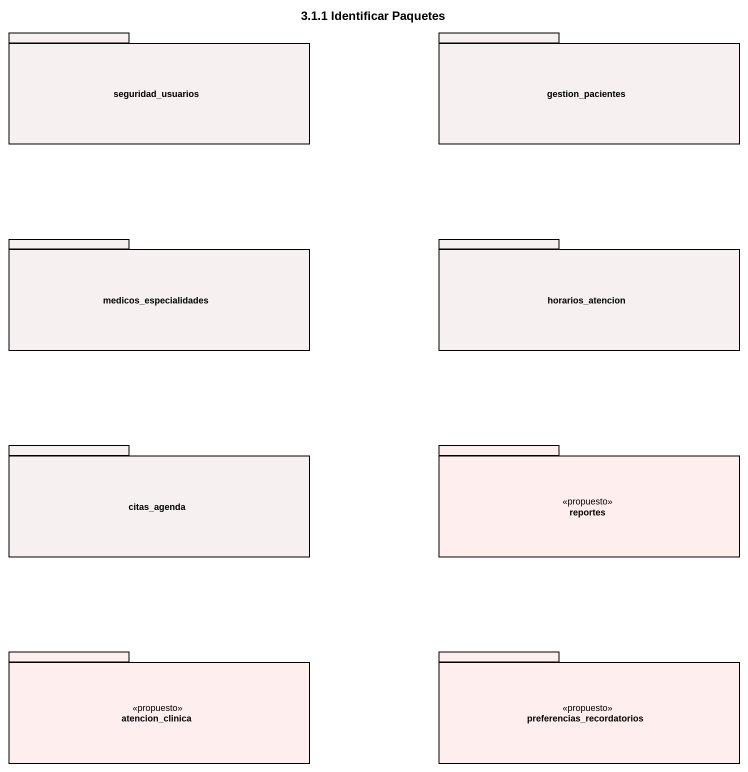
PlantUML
@startuml
title 3.1.1 Identificar Paquetes
package seguridad_usuarios #F6F0F0 {
}
package gestion_pacientes #F6F0F0 {
}
package medicos_especialidades #F6F0F0 {
}
package horarios_atencion #F6F0F0 {
}
package citas_agenda #F6F0F0 {
}
package reportes <<propuesto>> #FFEEEE {
}
package atencion_clinica <<propuesto>> #FFEEEE {
}
package preferencias_recordatorios <<propuesto>> #FFEEEE {
}
@enduml
